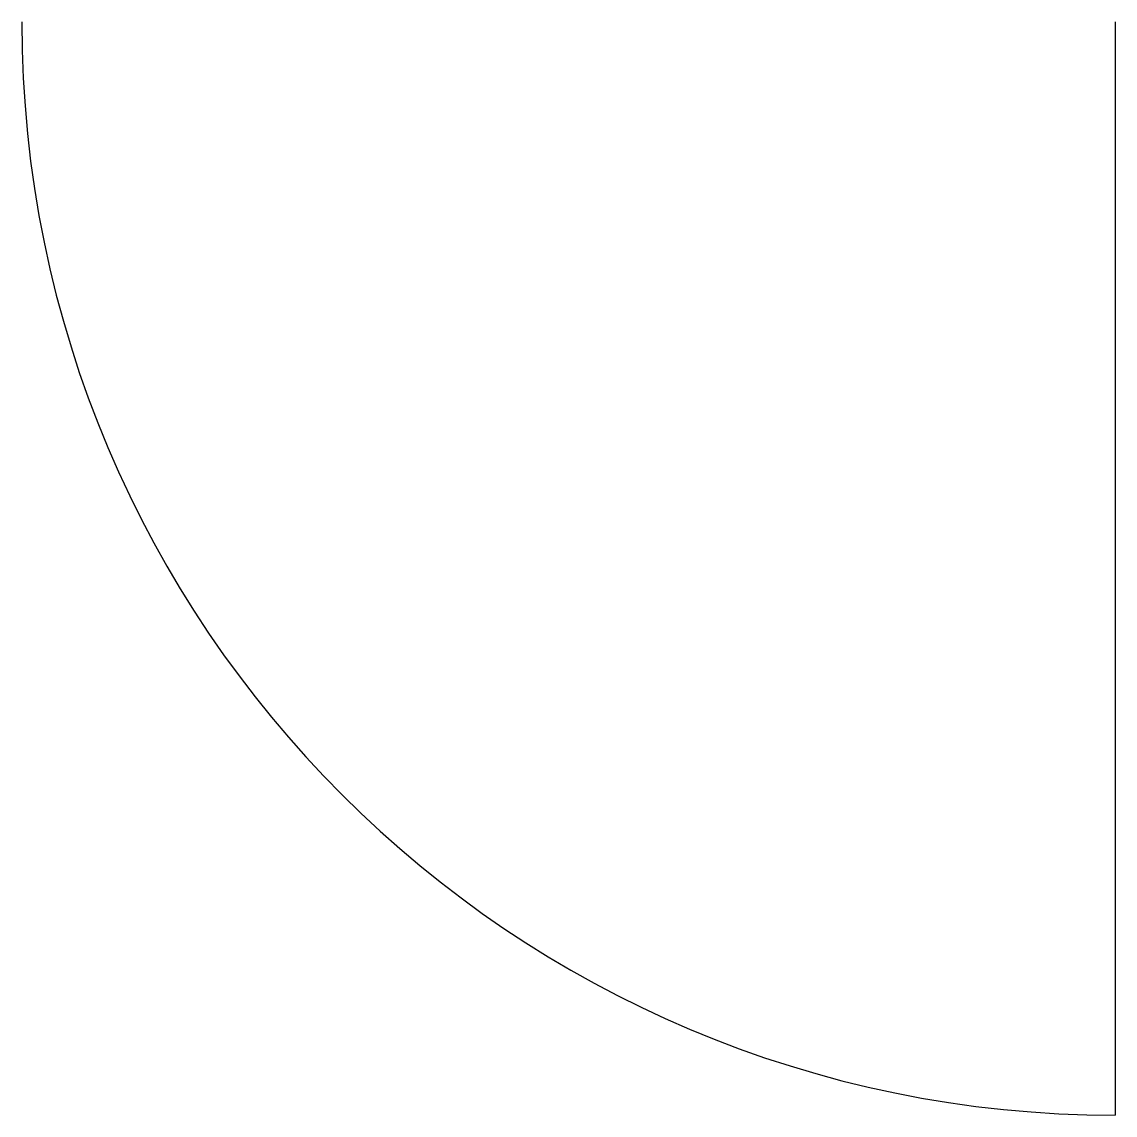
# Model space of a CAD drawing. Extents: x -500 to 500, y -1000 to 0.
import ezdxf

# ---------------------------------------------------------------- set-up
doc = ezdxf.new("R2010")
doc.units = 0
doc.header["$LTSCALE"] = 300
doc.header["$MEASUREMENT"] = 0
doc.layers.get('0').update_dxf_attribs({"linetype": 'CONTINUOUS'})

msp = doc.modelspace()

# ---------------------------------------------------------------- linework, layer by layer
at = {"color": 11}
msp.add_line((500, 0), (500, -1000), dxfattribs=at)
at = {"color": 3}
msp.add_arc((500, 0), 1000, 180, 270, dxfattribs=at)

doc.saveas('drawing.dxf')
